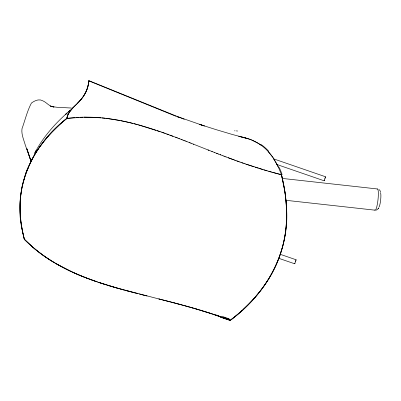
<?xml version="1.0" encoding="UTF-8"?>
<svg xmlns="http://www.w3.org/2000/svg" width="401" height="401" viewBox="0 0 401 401"><rect width="100%" height="100%" fill="white"/><g stroke="black" fill="none" stroke-linecap="round" stroke-linejoin="round"><path stroke-width="0.6" d="M286.56 219.603L286.63 211.728M286.55 219.903L286.464 221.703M20.175 202.274L20.22 213.643M20.195 201.843L20.271 200.55M286.449 222.004L286.354 223.492M20.301 200.119L20.396 198.836M286.334 223.793L286.194 225.628M20.431 198.405L21.368 190.781M286.169 225.923L286.008 227.668M175.934 116.26L88.852 80.867C88.265 87.799 85.438 94.501 80.822 99.709M285.978 227.938L285.562 231.522M285.522 231.798L285.291 233.457M88.852 80.867C88.26 90.22 82.942 98.325 76.23 104.521M285.246 233.738L284.991 235.392M21.433 190.36L21.654 189.107M284.946 235.668L283.853 241.392M33.047 247.417L25.012 239.963L24.326 239.267L24.426 238.725M34.386 155.097L36.506 151.648C44.701 138.972 55.238 127.974 66.852 118.395L67.949 114.711L69.904 111.373M88.471 83.819L88.887 80.801L88.907 81.308M21.729 188.686L21.965 187.437M88.421 84.09L87.418 88.095A47.168 38.22 19.4 0 1 85.177 93.423L83.253 96.556M22.045 187.021L22.306 185.778M283.793 241.663L283.432 243.282M22.396 185.367L25.328 174.776M283.367 243.547L282.419 247.302M62.15 122.38L66.852 118.395C68.255 110.4 75.649 105.844 80.536 100.039M276.304 164.305L324.128 180.791L325.517 176.766L273.557 158.851M325.512 176.786L325.251 177.578M282.349 247.567L279.522 256.52M278.775 258.324L294.725 263.793L295.507 261.557M295.933 260.299L296.108 259.768L280.159 254.294M25.88 173.192L23.398 181.202A285.647 167.498 18.7 0 0 20.075 205.101C19.94 216.615 21.418 228.129 24.326 239.267C32.27 247.352 41.198 254.44 50.772 260.49M295.758 260.76L296.103 259.778M295.783 260.745L295.427 261.718M325.081 178.084L324.985 178.36M25.463 174.375L27.448 169.197L28.366 167.824M294.925 263.246L294.74 263.763M324.419 179.989L324.148 180.746M26.01 172.821L26.426 171.698M279.427 256.78L276.56 263.953M26.566 171.322L27.589 168.726M25.744 173.568C28.661 165.663 32.321 158.014 36.947 150.966M27.744 168.355L31.829 159.668M276.449 264.209L274.946 267.472M274.83 267.723L272.309 272.67M32.02 159.312L32.591 158.25M272.179 272.916L271.236 274.625M34.967 152.636C42.927 137.463 54.33 124.375 67.077 113.037L65.418 114.556L70.145 110.265M32.787 157.899L33.373 156.841M376.825 209.929L378.765 208.084M34.381 153.678L36.2 150.42M271.096 274.87L270.264 276.329M33.574 156.49L34.18 155.443M270.119 276.57L269.261 278.013M269.116 278.254L268.219 279.708M268.068 279.948L264.881 284.775M37.168 150.626L38.762 148.26M38.992 147.924L43.909 141.332L49.318 134.972M264.71 285.026L261.332 289.657M69.599 111.799L72.421 108.355M378.268 208.836L378.619 208.345M82.837 97.142L82.486 97.618M70.07 111.147L73.007 107.739M261.151 289.898L260.033 291.342M81.974 98.285L81.624 98.726M259.843 291.577L254.735 297.697M81.448 98.942L80.726 99.804M80.541 100.019L79.022 101.689M254.535 297.928L253.502 299.076M253.292 299.306L251.823 300.905M49.604 134.661L51.614 132.495M251.607 301.131L249.011 303.833M72.616 108.155L73.604 107.127M78.827 101.894L78.436 102.305M51.904 132.185L59.243 124.992M73.223 107.528L74.2 106.521M78.24 102.511L77.443 103.318M248.79 304.053L244.505 308.239M74.14 106.596L75.012 105.719M75.072 105.669L76.32 104.445M244.274 308.454L243.347 309.316M59.559 124.701L60.521 123.824M242.645 309.963L239.542 312.735M68.446 111.774L70.571 109.854M60.847 123.538L61.819 122.671M239.302 312.945L238.084 313.993M237.838 314.204L234.6 316.89M74.741 117.588L66.852 118.395C32.722 144.099 12.21 188.58 22.456 231.096M234.349 317.096L231.282 319.527M231.021 319.727L230.244 320.329L226.104 319.136L217.061 315.251M376.354 210.099L376.654 209.999M66.852 118.395L84.05 117.172L100.957 117.819M75.744 117.518L78.786 117.338M79.804 117.292L82.892 117.192M83.929 117.172C108.501 116.756 132.721 122.445 155.889 130.21M71.358 108.034L56.942 107.262L51.759 106.566L50.396 106.024L54.04 107.042C49.393 106.786 46.792 102.456 42.757 100.781C38.932 98.596 34.606 100.701 31.438 103.037C27.178 111.042 25.078 120.225 21.985 128.771C21.213 134.455 23.865 139.904 25.353 145.232L30.772 160.39L26.877 148.736L30.992 161.337M102.044 117.919L105.318 118.265M282.339 178.425L377.396 188.961M285.617 200.274L375.171 210.194M106.41 118.395L119.633 120.46M238.565 136.405L239.507 136.561M239.978 136.646L249.417 139.132M120.736 120.676L128.48 122.34M241.507 136.972C248.47 138.38 255.252 141.007 261.041 145.182M129.583 122.601L132.901 123.413M281.713 175.643L281.477 174.696L272.635 172.4M159.793 299.206L117.648 288.219L98.997 282.489M143.738 295.156L147.057 295.998M159.217 299.061L164.159 300.309M142.345 294.8L143.799 295.171M246.013 138.069L232.565 134.546L216.059 129.633L199.648 124.4L204.34 125.969L178.295 116.897M163.638 300.179L167.067 301.051M139.322 294.028L142.636 294.875M158.766 298.945C182.891 305.006 206.966 311.487 230.244 320.329C265.758 294.69 289.993 251.983 286.484 207.452M166.956 301.026L171.433 302.179M168.525 301.427L169.979 301.803M134.004 123.693L137.312 124.566M136.009 293.176L137.984 293.687M134.901 292.89L136.53 293.311M171.377 302.164L174.34 302.935M133.623 292.555L135.077 292.936M277.101 173.588L268.234 171.167M173.588 302.735L179.107 304.194M131.593 292.023L133.799 292.605M130.49 291.733L132.17 292.179M176.896 303.607L178.004 303.898M130.721 291.793L126.079 290.555M178.701 304.083L180.209 304.489M129.267 291.407L123.468 289.843M180.149 304.474L181.603 304.865M181.312 304.785L183.518 305.382M183.051 305.256L184.615 305.682M184.5 305.652L185.949 306.048M123.874 289.953L116.18 287.798M138.41 124.866L161.458 132.109M185.718 305.988L187.397 306.449M122.776 289.652L120.571 289.041M271.532 172.094L269.332 171.483M186.821 306.289L190.295 307.261M187.919 306.595L189.021 306.905M118.375 288.424L119.473 288.735M190.119 307.216L193.187 308.088M191.222 307.527L193.417 308.153M268.394 171.212L246.445 164.3M267.136 170.851L263.848 169.889M194.515 308.474L211.989 313.858M115.082 287.482L111.789 286.514M195.613 308.79L196.711 309.111M197.518 309.351L198.961 309.778M117.648 288.219C83.664 278.685 49.473 264.916 24.326 239.267L23.754 236.991M199.999 310.088L201.091 310.419M110.696 286.189L107.418 285.191M262.755 169.558L259.477 168.555M201.843 310.65L203.282 311.091M204.37 311.427L206.55 312.108M106.325 284.85L103.052 283.818M258.384 168.214L255.116 167.177M209.011 312.89L213.292 314.289M254.028 166.826L245.367 163.934M101.964 283.467L98.711 282.394M213.071 314.214L226.034 318.75M214.154 314.574L216.319 315.306M156.971 130.576L160.215 131.678M97.568 282.008L89.017 278.976M217.397 315.672L220.63 316.795M96.546 281.662L86.26 277.933M244.059 163.478L245.477 163.969M244.289 163.558L241.056 162.43M161.297 132.054L165.708 133.613M242.134 162.806L243.212 163.182M225.352 318.885L219.337 316.434M162.375 132.43L164.525 133.192M239.813 161.989L241.227 162.49M238.4 161.483L239.983 162.049M221.703 317.176L230.244 320.329C246.901 307.492 261.703 291.918 271.903 273.417A343.256 201.277 18.7 0 0 284.715 237.006C287.647 220.039 286.986 202.62 283.888 185.723L283.211 182.27M165.603 133.578L175.563 137.242M238.911 161.663L235.577 160.465M166.676 133.964L168.821 134.741M236.765 160.896L237.838 161.282M234.169 159.949L235.693 160.505M232.765 159.433L234.62 160.114M169.894 135.132L173.102 136.32M233.552 159.723L228.214 157.743M230.349 158.54L232.485 159.332M249.933 139.317L251.497 139.924M229.953 158.395L225.748 156.811M175.232 137.117L178.43 138.33M176.3 137.523L177.367 137.924M87.944 278.575L80.521 275.657M223.958 156.134L226.084 156.941M178.37 138.305L179.768 138.841M222.896 155.728L224.349 156.28M179.493 138.736L181.618 139.553M220.154 154.676L222.951 155.748M181.167 139.378L182.681 139.959M218.65 154.094L220.771 154.911M182.565 139.914L183.959 140.455M183.743 140.37L185.357 140.997M216.53 153.272L218.756 154.134M184.801 140.781L186.921 141.608M214.41 152.445L217.357 153.593M186.751 141.543L190.099 142.851M211.783 151.418L214.57 152.505M189.538 142.631L191.157 143.267M190.931 143.182L193.718 144.275M208.064 149.954L212.294 151.618M84.857 277.392C67.784 270.75 51.318 262.169 36.982 250.68M193.272 144.104L209.006 150.325M184.244 119.292L88.917 80.671L88.937 81.233M176.811 116.616L178.57 117.333M79.473 275.221L76.35 273.888M252.018 140.139L258.369 143.393M221.252 317.301L218.159 315.858M75.318 273.437L72.23 272.048M71.208 271.577L55.428 263.327M218.861 316.204L217.417 315.472M216.435 314.95L216.926 315.216M54.486 262.765L51.694 261.066M258.896 143.723C265.813 148.069 271.332 154.385 275.387 161.433M378.96 189.503L379.988 190.54L380.564 191.818M36.18 250.034L33.819 248.079M268.129 151.473L272.55 156.986M272.961 157.573L278.234 166.861M275.798 162.144L278.575 167.593M278.515 167.458L281.477 174.696L284.986 192.295M281.793 175.964L282.244 177.859M23.644 236.535L22.546 231.547M282.314 178.174L282.74 180.064M24.326 239.267L22.336 230.48L20.882 221.192M281.477 174.696L284.339 188.234M282.81 180.38L283.146 181.954M284.394 188.545L284.7 190.425M284.75 190.736L286.028 200.986M285.031 192.605L285.572 196.65M285.607 196.961L285.813 198.821M20.827 220.745L20.511 217.633M285.848 199.132L286.625 211.422M286.058 201.297L286.344 204.996M20.471 217.187L20.366 215.858M20.331 215.412L20.245 214.084M286.364 205.302L286.469 207.142M377.13 189.102A10.682 1.724 -83.7 0 1 377.978 199.949A10.682 1.724 -83.7 0 1 374.765 209.908M281.472 174.731A211.412 127.879 16.5 0 1 277.096 173.623M279.236 167.443A74.802 55.203 49.8 0 1 282.134 174.63M229.036 318.71A69.985 22.546 40.5 0 1 221.898 316.219M226.019 318.78A211.412 119.789 16.6 0 1 230.224 320.364M229.417 319.231A74.802 24.12 40.5 0 1 224.53 317.672M223.016 317.993A51.965 18.396 43.2 0 1 221.227 317.256M66.797 118.38A24.621 19.945 19.4 0 1 69.624 111.814M261.196 144.606A31.143 20.035 51.8 0 1 268.525 151.017M234.505 130.806A103.473 47.082 40.3 0 1 235.116 130.836M236.344 130.911A103.473 47.082 40.3 0 1 237.598 131.012M24.271 239.257A24.621 19.945 19.4 0 1 24.356 238.841M380.348 192.54A7.464 1.203 -83.7 0 1 380.649 199.949A7.464 1.203 -83.7 0 1 378.75 207.317"/></g></svg>
